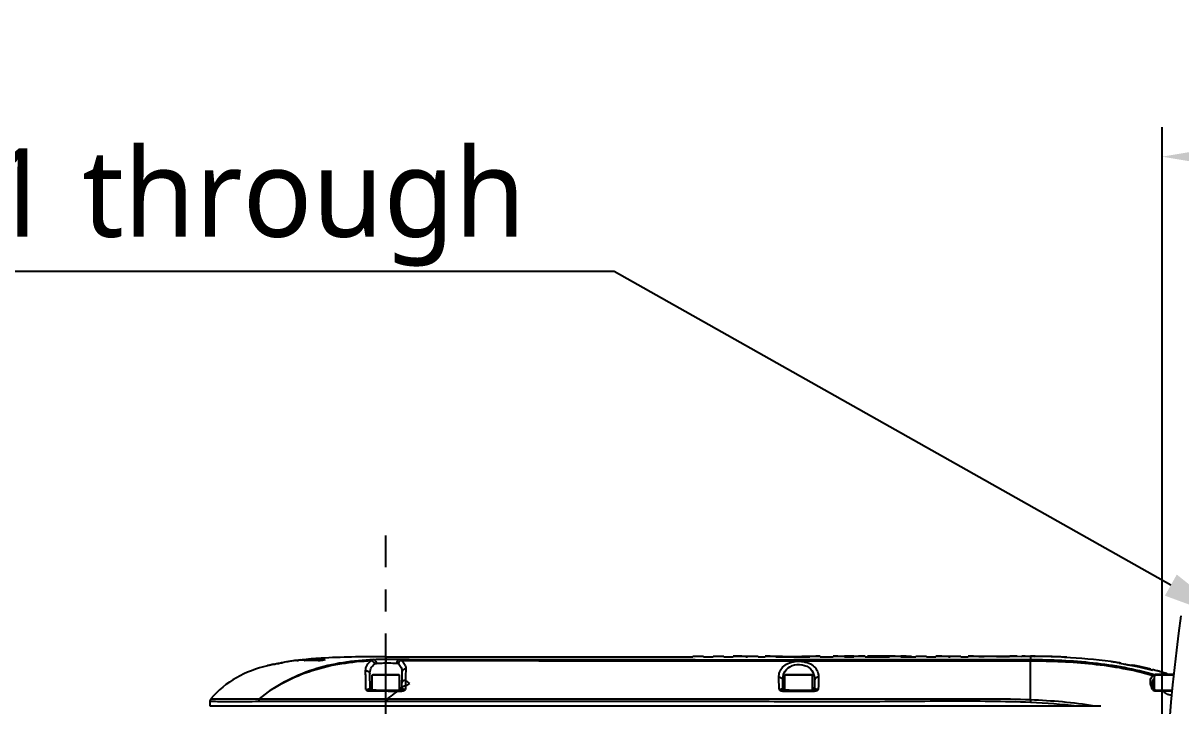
# Model space of a CAD drawing. Header units: millimetres. Extents: x 5828 to 6704, y 123 to 421.
# Drawn here: x 6403.43 to 6423.06, y 310.62 to 322.19 of the extents above; entities that cross this region are included whole.
import ezdxf
from ezdxf import colors
from ezdxf.entities.mleader import LeaderData, LeaderLine
from ezdxf.math import Vec2, Vec3

# ---------------------------------------------------------------- set-up
doc = ezdxf.new("R2010")
doc.units = ezdxf.units.MM
doc.linetypes.add('CENTER', pattern=[0.6, 0.375, -0.075, 0.075, -0.075])
for name, color, linetype in [('中心线', 7, 'Continuous'), ('外形图', 7, 'Continuous'), ('多重引线', 7, 'Continuous'), ('尺寸标注', 7, 'Continuous')]:
    doc.layers.add(name, color=color, linetype=linetype)
doc.styles.add('微软雅黑', font='msyh.ttc', dxfattribs={"height": 1.5})
doc.dimstyles.new('尺寸标注_1_15比例', dxfattribs={"dimtxt": 1.5, "dimasz": 1.25, "dimexe": 0.5, "dimexo": 0.4, "dimgap": 0.5, "dimtad": 1, "dimdec": 1, "dimlfac": 15, "dimdsep": 46, "dimtxsty": '微软雅黑', "dimcen": 0.09, "dimadec": 0, "dimazin": 0, "dimtp": 0.01, "dimtm": 0.01, "dimtfac": 1, "dimtdec": 1, "dimtofl": 0, "dimtmove": 0, "dimatfit": 3, "dimfxl": 1, "dimtolj": 1, "dimarcsym": 0})

# ---------------------------------------------------------------- blocks, each defined once
blk = doc.blocks.new('*D924')
at = {"layer": 'Defpoints', "color": 0}
for p in [(6422.741, 319.927), (6436.914, 311.115), (6422.741, 307.448)]:
    blk.add_point(p, dxfattribs=at)
at = {"layer": '尺寸标注', "color": 0, "lineweight": -2}
for p, q in [((6422.741, 307.848), (6422.741, 320.427)), ((6436.914, 311.515), (6436.914, 320.427)), ((6435.664, 319.927), (6423.991, 319.927))]:
    blk.add_line(p, q, dxfattribs=at)
at = {"layer": '尺寸标注', "color": 0}
for points in [[(6423.991, 320.136), (6423.991, 319.719), (6422.741, 319.927)], [(6435.664, 319.719), (6435.664, 320.136), (6436.914, 319.927)]]:
    blk.add_solid(points, dxfattribs=at)
at = {"layer": '尺寸标注', "color": 0, "insert": (6429.828, 321.206), "char_height": 1.5, "attachment_point": 5, "style": '微软雅黑'}
blk.add_mtext('\\A1;212.6', dxfattribs=at)

msp = doc.modelspace()

# ---------------------------------------------------------------- linework, layer by layer
at = {"layer": '中心线', "linetype": 'CENTER', "ltscale": 5}
msp.add_line((6409.5804, 300.9643), (6409.5804, 313.5014), dxfattribs=at)
at = {"layer": '外形图'}
for p, q in [((6407.759, 311.3351), (6407.7988, 311.3429)), ((6407.8965, 311.3585), (6407.8703, 311.3537)), ((6408.138, 311.3904), (6408.1013, 311.3866)), ((6408.14, 311.3927), (6408.1506, 311.3938)), ((6408.14, 311.3927), (6408.1506, 311.3938)), ((6408.2112, 311.3992), (6408.2306, 311.4011)), ((6408.2714, 311.405), (6408.2881, 311.4067)), ((6408.2855, 311.3929), (6408.2855, 311.3818)), ((6408.3127, 311.4075), (6408.2899, 311.4054)), ((6408.4012, 311.4156), (6408.383, 311.4139)), ((6408.4055, 311.416), (6408.4012, 311.4156)), ((6409.5804, 311.4484), (6409.5804, 311.3422)), ((6409.5804, 311.4484), (6412.3645, 311.4484)), ((6412.9138, 311.4455), (6413.4471, 311.4455)), ((6413.9964, 311.4484), (6414.7869, 311.4484)), ((6414.7869, 311.4535), (6414.7869, 311.4551)), ((6414.7869, 311.4551), (6414.9675, 311.455)), ((6414.9675, 311.4535), (6414.7869, 311.4535)), ((6414.9675, 311.455), (6414.9675, 311.4535)), ((6414.9675, 311.4484), (6415.1292, 311.4484)), ((6415.1292, 311.4535), (6415.1292, 311.455)), ((6415.1292, 311.455), (6415.3111, 311.455)), ((6415.3111, 311.4535), (6415.1292, 311.4535)), ((6415.3111, 311.455), (6415.3111, 311.4535)), ((6415.3111, 311.4484), (6415.469, 311.4484)), ((6415.469, 311.455), (6415.8924, 311.455)), ((6415.7644, 311.4537), (6415.6659, 311.4544)), ((6415.6835, 311.4484), (6415.7104, 311.4484)), ((6415.7104, 311.455), (6415.7104, 311.455)), ((6415.8924, 311.4535), (6415.8209, 311.4535)), ((6415.8924, 311.455), (6415.8924, 311.4535)), ((6415.8924, 311.4484), (6416.0124, 311.4484)), ((6416.0124, 311.455), (6416.1937, 311.4551)), ((6416.1937, 311.4484), (6416.7668, 311.4485)), ((6416.6867, 311.4548), (6416.7668, 311.4551)), ((6416.9472, 311.4551), (6416.7061, 311.4538)), ((6416.7509, 311.4551), (6416.7668, 311.4551)), ((6416.7668, 311.4551), (6416.9472, 311.4551)), ((6416.9472, 311.4485), (6417.1666, 311.4485)), ((6417.1666, 311.4552), (6417.3594, 311.4552)), ((6417.3594, 311.4485), (6417.5162, 311.4485)), ((6417.4663, 311.4537), (6417.4093, 311.4537)), ((6417.5162, 311.4552), (6417.709, 311.4552)), ((6417.709, 311.4485), (6418.1188, 311.4485)), ((6417.7476, 311.4547), (6417.773, 311.4549)), ((6418.2178, 311.4546), (6417.7476, 311.4547)), ((6417.9044, 311.4547), (6417.7476, 311.4547)), ((6417.773, 311.4549), (6417.7985, 311.4551)), ((6417.7985, 311.4551), (6417.824, 311.4552)), ((6417.824, 311.4552), (6418.1443, 311.4551)), ((6417.824, 311.4552), (6418.1188, 311.4551)), ((6418.2178, 311.4546), (6418.0611, 311.4547)), ((6418.1188, 311.4552), (6418.3135, 311.4551)), ((6418.1188, 311.4551), (6418.1443, 311.4551)), ((6418.4925, 311.4535), (6418.294, 311.4536)), ((6418.3135, 311.4484), (6418.5683, 311.4483)), ((6418.5683, 311.4535), (6418.5683, 311.455)), ((6418.5683, 311.455), (6418.7503, 311.4549)), ((6418.7503, 311.4534), (6418.5683, 311.4535)), ((6418.7503, 311.4549), (6418.7503, 311.4534)), ((6418.7503, 311.4483), (6418.9081, 311.4482)), ((6418.9081, 311.4549), (6419.1226, 311.4549)), ((6419.2036, 311.4536), (6419.1048, 311.4543)), ((6419.1226, 311.4549), (6419.3316, 311.4549)), ((6419.1226, 311.4482), (6419.1496, 311.4482)), ((6419.1496, 311.4549), (6419.1496, 311.4549)), ((6419.3316, 311.4534), (6419.2601, 311.4534)), ((6419.3316, 311.4549), (6419.3316, 311.4534)), ((6419.3316, 311.4483), (6419.4532, 311.4484)), ((6419.6332, 311.4553), (6419.9355, 311.4551)), ((6419.646, 311.4553), (6419.7016, 311.4551)), ((6420.3668, 311.4555), (6420.5138, 311.4551)), ((6420.5138, 311.4539), (6420.3668, 311.4555)), ((6420.5138, 311.4473), (6420.5136, 311.4008)), ((6420.5139, 311.4546), (6420.5138, 311.4539)), ((6420.5138, 310.7211), (6420.5138, 311.379)), ((6420.5139, 311.4551), (6420.5139, 311.4546)), ((6420.5424, 311.4549), (6420.5139, 311.4551)), ((6420.5424, 311.4548), (6420.5139, 311.4551)), ((6420.542, 311.4549), (6420.5809, 311.4544)), ((6420.5424, 311.4549), (6420.5651, 311.4546)), ((6421.0904, 311.4413), (6421.0674, 311.4423)), ((6421.0904, 311.4413), (6421.0674, 311.4423)), ((6421.0904, 311.4413), (6421.0674, 311.4422)), ((6421.0916, 311.4412), (6421.0892, 311.4414)), ((6421.0904, 311.4413), (6421.0904, 311.4413)), ((6421.9946, 311.3472), (6422.0282, 311.3418)), ((6422.0138, 311.3351), (6422.0138, 311.3371)), ((6409.3132, 310.9145), (6409.3089, 311.1584)), ((6409.3471, 310.8817), (6409.3471, 311.1417)), ((6409.3471, 311.1417), (6409.8138, 311.1417)), ((6409.3581, 311.1484), (6409.8071, 311.1484)), ((6409.8138, 310.8817), (6409.8138, 311.1417)), ((6409.8525, 311.19), (6409.8477, 310.9145)), ((6409.9179, 311.2432), (6409.9158, 311.1173)), ((6416.3471, 310.8817), (6416.3471, 311.1417)), ((6416.3471, 311.1417), (6416.8138, 311.1417)), ((6416.3581, 311.1484), (6416.8071, 311.1484)), ((6416.8138, 310.8817), (6416.8138, 311.1417)), ((6422.1212, 311.3265), (6422.1212, 311.3266)), ((6422.2353, 311.3056), (6422.2353, 311.3055)), ((6422.3141, 311.2896), (6422.3141, 311.2898)), ((6422.4324, 311.2642), (6422.4158, 311.2679)), ((6422.4158, 311.2679), (6422.4303, 311.2646)), ((6422.4158, 311.2679), (6422.4303, 311.2646)), ((6422.546, 311.2363), (6422.546, 311.2369)), ((6422.5804, 311.2204), (6422.5804, 311.2181)), ((6422.6138, 310.8817), (6422.6138, 311.1417)), ((6422.6138, 311.1417), (6422.9395, 311.1417)), ((6422.9401, 311.1484), (6422.6247, 311.1484)), ((6422.6512, 311.2091), (6422.633, 311.214)), ((6422.6512, 311.2091), (6422.633, 311.2139)), ((6422.6512, 311.21), (6422.6512, 311.2099)), ((6422.6512, 311.2097), (6422.6512, 311.2091)), ((6422.6598, 311.2073), (6422.6512, 311.2097)), ((6422.7215, 311.1905), (6422.7215, 311.1902)), ((6409.2405, 311.0044), (6409.2387, 311.1084)), ((6409.242, 310.9138), (6409.2405, 311.0044)), ((6409.9131, 310.9519), (6409.9124, 310.9124)), ((6409.9136, 310.9851), (6409.913, 310.9519)), ((6409.9158, 311.1173), (6409.9147, 311.0498)), ((6416.2474, 310.8924), (6416.244, 311.1002)), ((6416.3132, 310.9145), (6416.3108, 311.0517)), ((6416.8501, 311.0529), (6416.8477, 310.9145)), ((6416.9142, 310.9642), (6416.9129, 310.8923)), ((6416.9155, 311.0341), (6416.9142, 310.9642)), ((6416.9167, 311.1016), (6416.9155, 311.0341)), ((6422.5786, 310.9899), (6422.5786, 310.99)), ((6422.5803, 310.9704), (6422.5786, 310.9899)), ((6422.5909, 310.9296), (6422.5803, 310.9704)), ((6409.2423, 310.892), (6409.242, 310.9138)), ((6409.3045, 310.8669), (6409.3465, 310.8669)), ((6409.3077, 310.8817), (6409.8455, 310.8817)), ((6409.3471, 310.9145), (6409.3132, 310.9145)), ((6409.4178, 310.8817), (6409.3471, 310.8817)), ((6409.7847, 310.8665), (6409.8247, 310.8665)), ((6409.8477, 310.9145), (6409.8138, 310.9145)), ((6409.8247, 310.8665), (6409.8448, 310.8665)), ((6409.9124, 310.9124), (6409.9121, 310.8924)), ((6416.3471, 310.9145), (6416.3132, 310.9145)), ((6416.3136, 310.8665), (6416.3465, 310.8665)), ((6416.3136, 310.8665), (6416.3465, 310.8665)), ((6416.3139, 310.8817), (6416.8468, 310.8817)), ((6416.3465, 310.8665), (6416.8144, 310.8667)), ((6416.4178, 310.8817), (6416.3471, 310.8817)), ((6416.8477, 310.9145), (6416.8138, 310.9145)), ((6416.8144, 310.8667), (6416.8466, 310.8667)), ((6416.8144, 310.8667), (6416.8466, 310.8667)), ((6416.9133, 310.9135), (6416.9129, 310.8923)), ((6422.5955, 310.9176), (6422.5909, 310.9296)), ((6422.6016, 310.9026), (6422.5956, 310.9175)), ((6422.6138, 310.9145), (6422.5968, 310.9145)), ((6422.6017, 310.9026), (6422.6017, 310.9024)), ((6422.6224, 310.8821), (6422.6107, 310.8845)), ((6422.629, 310.8817), (6422.6224, 310.8821)), ((6422.6291, 310.8817), (6422.6291, 310.8817)), ((6422.6292, 310.8817), (6422.9147, 310.8817)), ((6422.6421, 310.8694), (6422.6795, 310.8694)), ((6422.6795, 310.8694), (6422.7168, 310.8693)), ((6422.7168, 310.8693), (6422.7284, 310.8693)), ((6422.7284, 310.8693), (6422.7542, 310.8693)), ((6422.7656, 310.8684), (6422.9134, 310.8684)), ((6406.5958, 310.6918), (6406.5933, 310.6155)), ((6406.5933, 310.6151), (6421.7063, 310.6151)), ((6406.5958, 310.6918), (6406.5985, 310.6918)), ((6406.5958, 310.6918), (6406.6927, 310.6916)), ((6407.4267, 310.6925), (6409.6023, 310.693))]:
    msp.add_line(p, q, dxfattribs=at)
for points in [[(6416.9472, 311.4551), (6416.8701, 311.4547), (6416.7061, 311.4538)], [(6418.9081, 311.4549), (6418.9797, 311.4549), (6419.1226, 311.4549)], [(6419.7016, 311.4551), (6419.7415, 311.4551), (6419.7862, 311.4551), (6419.8341, 311.455), (6419.884, 311.4551), (6419.9355, 311.4551)], [(6420.3668, 311.4555), (6420.4159, 311.4554), (6420.4649, 311.4552), (6420.5138, 311.4551)], [(6420.5138, 311.4539), (6420.4211, 311.4547), (6420.3794, 311.4553), (6420.3668, 311.4555)]]:
    msp.add_lwpolyline(points, dxfattribs=at)
for centre, radius, start, end in [((6457.408, 307.4484), 34.6667, 172.21929, 187.78071), ((6409.0574, 304.7785), 6.6814, 100.59267, 101.23906), ((6407.4792, 312.9884), 1.6763, 280.9897, 281.48624), ((6411.3003, 292.7884), 18.8795, 100.46752, 100.59443), ((6408.6389, 306.6229), 4.7961, 97.878, 98.34267), ((6408.6722, 306.3824), 5.039, 97.43399, 97.87808), ((6408.7054, 306.1278), 5.2957, 97.00965, 97.43406), ((6408.7198, 306.0966), 5.3277, 96.91482, 97.30501), ((6407.1256, 320.8921), 9.5554, 275.68783, 275.86052), ((6408.7501, 305.847), 5.5791, 96.54184, 96.91488), ((6408.7757, 305.6237), 5.8039, 96.28869, 96.54258), ((6410.102, 292.4005), 19.0912, 95.62892, 95.90465), ((6407.9189, 314.1898), 2.8057, 275.02215, 275.29709), ((6407.2889, 321.0232), 9.668, 275.27641, 275.4744), ((6408.7923, 307.4143), 4.0107, 97.25934, 98.53278), ((6409.663, 296.7081), 14.7613, 95.33723, 95.57303), ((6408.3964, 306.1931), 5.201, 90.2336, 91.22178), ((6409.0673, 302.4957), 8.9457, 94.68225, 94.84482), ((6408.9769, 303.6019), 7.8358, 94.42019, 94.6837), ((6408.4007, 303.7922), 7.6019, 88.86322, 90.19238), ((6409.039, 302.4565), 8.9826, 93.6891, 93.92944), ((6409.0824, 301.7738), 9.6667, 93.15865, 93.68525), ((6409.0202, 307.8157), 3.6075, 97.46569, 98.88245), ((6415.4687, 278.4502), 33.0049, 89.65754, 89.99948), ((6416.4693, 381.0107), 69.5573, 269.857733, 270.007567), ((6416.4792, 376.0653), 64.6119, 269.999348, 270.201234), ((6417.1678, 300.9697), 10.4854, 89.17187, 90.0066), ((6417.3602, 301.9262), 9.529, 89.53336, 90.0046), ((6417.5166, 301.9277), 9.5275, 90.00236, 90.4737), ((6417.7088, 300.9857), 10.4696, 89.9989, 90.83542), ((6418.1168, 301.5681), 9.8871, 89.84086, 89.98856), ((6418.1135, 301.0888), 10.3663, 89.00257, 89.42374), ((6418.3102, 301.0135), 10.4416, 88.99944, 89.98219), ((6418.8991, 276.6751), 34.7798, 89.66117, 89.98516), ((6420.0679, 112.8746), 198.5745, 89.913746, 90.125421), ((6419.7642, 443.826), 132.3721, 270.074131, 270.22633), ((6420.0473, 276.1249), 35.3309, 89.61117, 89.81282), ((6420.3927, 293.39), 18.0643, 88.79274, 89.61579), ((6420.452, 295.6866), 15.7686, 89.32831, 89.67145), ((6420.452, 295.6898), 15.7654, 89.32819, 89.67141), ((6420.183, 279.0325), 32.4243, 89.17706, 89.30493), ((6420.4629, 296.631), 14.8241, 89.01505, 89.32778), ((6420.4629, 296.6311), 14.824, 89.01493, 89.32767), ((6420.3482, 290.8343), 20.6214, 88.80747, 89.16495), ((6420.4794, 297.5705), 13.8845, 88.52979, 89.01655), ((6420.4795, 297.5742), 13.8808, 88.52979, 89.01667), ((6420.5147, 299), 12.453, 87.18121, 88.81025), ((6420.5149, 298.9677), 12.4862, 87.22041, 88.79524), ((6420.499, 298.353), 13.1017, 88.22264, 88.5278), ((6420.4992, 298.3603), 13.0944, 88.22246, 88.52779), ((6420.5264, 299.2029), 12.2514, 87.46932, 88.22729), ((6420.5267, 299.2146), 12.2397, 87.46844, 88.22715), ((6421.1056, 311.3501), 0.0904, 76.24665, 80.52423), ((6420.9052, 304.3253), 7.1061, 81.5885, 81.88139), ((6420.1606, 299.5722), 11.9165, 81.34437, 81.51774), ((6420.9177, 304.4096), 7.0209, 81.29294, 81.5885), ((6420.6782, 302.9527), 8.4966, 80.7264, 81.36435), ((6422.3277, 313.4251), 2.1044, 260.66541, 260.89165), ((6408.2829, 308.4988), 2.8859, 104.0925, 104.26), ((6408.3443, 308.2762), 3.1159, 102.83153, 103.51163), ((6408.3769, 308.1329), 3.2628, 102.18427, 102.83165), ((6416.598, 311.0689), 0.2512, 18.08299, 19.88449), ((6416.683, 311.1109), 0.2334, 14.10647, 16.15848), ((6422.4328, 312.4687), 1.1799, 259.74201, 260.12776), ((6421.0289, 305.0576), 6.3634, 78.67321, 79.07166), ((6421.0488, 305.157), 6.262, 78.26996, 78.67323), ((6421.3198, 306.4222), 4.9681, 77.85806, 78.45547), ((6421.071, 305.2672), 6.1493, 77.78841, 78.33683), ((6421.3546, 306.5804), 4.8061, 77.24369, 77.8659), ((6421.0902, 305.3563), 6.0582, 77.58872, 77.78752), ((6421.1015, 305.4078), 6.0055, 77.35851, 77.58878), ((6421.1221, 305.4991), 5.9119, 76.82484, 77.35929), ((6421.1223, 305.4978), 5.9133, 76.9312, 77.22072), ((6421.1425, 305.5844), 5.8244, 76.49267, 76.93158), ((6421.1583, 305.6534), 5.7534, 76.04243, 76.826), ((6421.1615, 305.6637), 5.7429, 76.25664, 76.4922), ((6421.1741, 305.7153), 5.6897, 76.047, 76.2566), ((6421.2141, 305.8803), 5.5192, 75.28189, 75.65773), ((6421.2299, 305.9406), 5.4569, 75.1003, 75.28152), ((6421.2516, 306.0147), 5.3805, 74.66312, 74.92287), ((6421.2619, 306.0548), 5.3388, 74.39391, 74.82055), ((6421.2664, 306.0685), 5.3246, 74.4013, 74.66312), ((6421.2812, 306.1215), 5.2696, 74.13741, 74.4013), ((6421.2814, 306.1246), 5.2663, 74.12947, 74.39354), ((6421.3003, 306.1879), 5.2006, 73.74488, 74.13988), ((6421.3386, 306.3185), 5.0645, 72.72858, 73.74757), ((6412.1709, 307.4252), 4.1876, 121.539, 122.62731), ((6411.7239, 313.1226), 2.7513, 228.88526, 230.67898), ((6409.2486, 311.0811), 0.1892, 268.09165, 277.3518), ((6409.3465, 310.9151), 0.0333, 181, 270), ((6411.8313, 307.8887), 3.6132, 125.67733, 128.08715), ((6412.1443, 307.4562), 4.1471, 124.67916, 125.70458), ((6410.3797, 310.8565), 0.5951, 178.24119, 179.03575), ((6409.8144, 310.9151), 0.0333, 270, 359), ((6410.4158, 310.8565), 0.571, 178.16718, 178.99704), ((6416.3465, 310.9151), 0.0333, 181, 270), ((6417.9715, 310.8565), 1.6579, 179.3692, 179.65418), ((6416.8144, 310.9151), 0.0333, 270, 359), ((6418.7472, 310.8566), 1.9007, 179.45097, 179.6963), ((6418.9148, 309.4382), 3.9446, 22.06816, 22.3005), ((6418.8613, 309.4166), 4.0023, 21.60804, 22.06783), ((6422.5737, 310.9086), 0.0235, 22.26402, 34.95947), ((6422.6325, 310.9151), 0.0333, 202.03366, 269.99437), ((6422.6422, 310.9791), 0.1097, 263.62604, 269.94943), ((6422.9897, 311.1111), 0.3375, 225.75036, 236.07583), ((6422.9796, 311.0967), 0.32, 236.14072, 237.82352), ((6422.9753, 311.0897), 0.3117, 237.81805, 240.77757), ((6422.9225, 310.9432), 0.1552, 260.65491, 264.13986), ((6406.6624, 310.6897), 0.0667, 139.25377, 178.1451), ((6412.5646, 310.696), 2.9623, 179.29331, 180.05794), ((6427.8432, 310.3732), 7.3377, 177.28297, 177.62808)]:
    msp.add_arc(centre, radius, start, end, dxfattribs=at)
for points, knots in [([(6407.4375, 310.7329), (6407.6988, 310.9595), (6408.3327, 311.292), (6409.0272, 311.3883), (6409.3739, 311.401)], [0, 0, 0, 0, 0.4992098, 1, 1, 1, 1]), ([(6407.4377, 310.7328), (6407.6956, 310.9527), (6408.3208, 311.2693), (6408.9996, 311.3675), (6409.3393, 311.3823)], [0, 0, 0, 0, 0.4991372, 1, 1, 1, 1]), ([(6407.7023, 311.3242), (6407.7059, 311.3249), (6407.7248, 311.3284), (6407.7436, 311.3321), (6407.759, 311.3351)], [0, 0, 0, 0, 0.1856997, 1, 1, 1, 1]), ([(6407.813, 311.3457), (6407.8142, 311.3459), (6407.8178, 311.3467), (6407.8213, 311.3474), (6407.8236, 311.348)], [0, 0, 0, 0, 0.3504546, 1, 1, 1, 1]), ([(6407.8236, 311.348), (6407.8245, 311.3482), (6407.8259, 311.3486), (6407.8273, 311.349), (6407.8278, 311.3492)], [0, 0, 0, 0, 0.625504, 1, 1, 1, 1]), ([(6407.8278, 311.3492), (6407.8281, 311.3493), (6407.8285, 311.3494), (6407.829, 311.3496), (6407.829, 311.3497)], [0, 0, 0, 0, 0.745287, 1, 1, 1, 1]), ([(6407.9305, 311.3649), (6407.9284, 311.3645), (6407.9171, 311.3623), (6407.9058, 311.3602), (6407.8965, 311.3585)], [0, 0, 0, 0, 0.1795999, 1, 1, 1, 1]), ([(6407.943, 311.368), (6407.943, 311.3676), (6407.9398, 311.3674), (6407.9384, 311.3666), (6407.9368, 311.3662)], [0, 0, 0, 0, 0.2148229, 1, 1, 1, 1]), ([(6408.053, 311.3819), (6408.0518, 311.3817), (6408.0482, 311.3814), (6408.0447, 311.3812), (6408.0424, 311.3811)], [0, 0, 0, 0, 0.339091, 1, 1, 1, 1]), ([(6408.0727, 311.3837), (6408.0707, 311.3835), (6408.0642, 311.3829), (6408.0576, 311.3823), (6408.053, 311.3819)], [0, 0, 0, 0, 0.2961762, 1, 1, 1, 1]), ([(6408.1506, 311.3938), (6408.1512, 311.3939), (6408.1559, 311.3941), (6408.1605, 311.3945), (6408.1645, 311.3949)], [0, 0, 0, 0, 0.1315419, 1, 1, 1, 1]), ([(6408.2306, 311.4011), (6408.2411, 311.4021), (6408.2547, 311.4034), (6408.2683, 311.4047), (6408.2714, 311.405)], [0, 0, 0, 0, 0.7702521, 1, 1, 1, 1]), ([(6408.2881, 311.4067), (6408.2908, 311.4069), (6408.298, 311.4077), (6408.3052, 311.4084), (6408.3096, 311.409)], [0, 0, 0, 0, 0.3797624, 1, 1, 1, 1]), ([(6408.3096, 311.409), (6408.3102, 311.409), (6408.3106, 311.4093), (6408.3118, 311.4092), (6408.3118, 311.4093)], [0, 0, 0, 0, 0.7641566, 1, 1, 1, 1]), ([(6408.383, 311.4139), (6408.3781, 311.4135), (6408.3547, 311.4114), (6408.3313, 311.4092), (6408.3127, 311.4075)], [0, 0, 0, 0, 0.2092256, 1, 1, 1, 1]), ([(6408.4226, 311.4177), (6408.4219, 311.4176), (6408.4162, 311.4169), (6408.4105, 311.4164), (6408.4055, 311.416)], [0, 0, 0, 0, 0.1268404, 1, 1, 1, 1]), ([(6408.4235, 311.4178), (6408.4235, 311.4177), (6408.423, 311.4178), (6408.4228, 311.4177), (6408.4226, 311.4177)], [0, 0, 0, 0, 0.2528528, 1, 1, 1, 1]), ([(6409.2369, 311.211), (6409.2363, 311.2429), (6409.255, 311.3135), (6409.3081, 311.3624), (6409.3393, 311.3823)], [0, 0, 0, 0, 0.4629981, 1, 1, 1, 1]), ([(6409.3739, 311.401), (6409.3642, 311.4), (6409.351, 311.3945), (6409.3416, 311.385), (6409.3393, 311.3823)], [0, 0, 0, 0, 0.7338063, 1, 1, 1, 1]), ([(6409.3393, 311.3823), (6409.3448, 311.3802), (6409.3674, 311.3674), (6409.3834, 311.3444), (6409.3898, 311.3256)], [0, 0, 0, 0, 0.2292315, 1, 1, 1, 1]), ([(6409.3739, 311.401), (6409.3895, 311.4022), (6409.4583, 311.4063), (6409.5272, 311.4077), (6409.5804, 311.4077)], [0, 0, 0, 0, 0.2270438, 1, 1, 1, 1]), ([(6409.3739, 311.401), (6409.3793, 311.4009), (6409.4062, 311.39), (6409.4151, 311.3576), (6409.4164, 311.3356)], [0, 0, 0, 0, 0.195377, 1, 1, 1, 1]), ([(6409.4164, 311.3356), (6409.4287, 311.3368), (6409.4833, 311.3409), (6409.5381, 311.3422), (6409.5804, 311.3422)], [0, 0, 0, 0, 0.2267393, 1, 1, 1, 1]), ([(6409.5804, 311.4077), (6409.6012, 311.4077), (6409.6773, 311.4074), (6409.7534, 311.4062), (6409.8087, 311.4041)], [0, 0, 0, 0, 0.2723213, 1, 1, 1, 1]), ([(6409.5804, 311.3422), (6409.5971, 311.3422), (6409.6584, 311.3419), (6409.7196, 311.3407), (6409.7641, 311.3387)], [0, 0, 0, 0, 0.2722753, 1, 1, 1, 1]), ([(6409.8087, 311.4041), (6409.7965, 311.4036), (6409.7709, 311.3832), (6409.7646, 311.3546), (6409.7641, 311.3387)], [0, 0, 0, 0, 0.4342603, 1, 1, 1, 1]), ([(6409.838, 311.3867), (6409.8324, 311.3846), (6409.81, 311.3719), (6409.7941, 311.3487), (6409.7887, 311.33)], [0, 0, 0, 0, 0.2368562, 1, 1, 1, 1]), ([(6409.8087, 311.4041), (6409.817, 311.4035), (6409.8286, 311.3982), (6409.8361, 311.3893), (6409.838, 311.3867)], [0, 0, 0, 0, 0.7234779, 1, 1, 1, 1]), ([(6409.8087, 311.4041), (6410.7004, 311.4025), (6412.4844, 311.4005), (6415.1606, 311.3971), (6417.8371, 311.3986), (6419.6215, 311.4033), (6420.5136, 311.4008)], [0, 0, 0, 0, 0.2499103, 0.4999346, 0.7499923, 1, 1, 1, 1]), ([(6409.838, 311.3867), (6410.7273, 311.3842), (6412.5063, 311.3804), (6415.1752, 311.3741), (6417.8445, 311.3773), (6419.6241, 311.3825), (6420.5138, 311.379)], [0, 0, 0, 0, 0.2499012, 0.4999258, 0.7499868, 1, 1, 1, 1]), ([(6409.838, 311.3867), (6409.8628, 311.3702), (6409.9054, 311.3284), (6409.9183, 311.2701), (6409.9179, 311.2432)], [0, 0, 0, 0, 0.5257777, 1, 1, 1, 1]), ([(6412.3645, 311.4484), (6412.3784, 311.4473), (6412.432, 311.449), (6412.5449, 311.446), (6412.7141, 311.446), (6412.8436, 311.4455), (6412.9138, 311.4455)], [0, 0, 0, 0, 0.0759366, 0.2924444, 0.6169176, 1, 1, 1, 1]), ([(6413.4471, 311.4455), (6413.5172, 311.4455), (6413.6468, 311.446), (6413.816, 311.4461), (6413.9289, 311.4489), (6413.9825, 311.4474), (6413.9964, 311.4484)], [0, 0, 0, 0, 0.383087, 0.7075451, 0.924051, 1, 1, 1, 1]), ([(6415.8209, 311.4535), (6415.8156, 311.4535), (6415.7968, 311.4535), (6415.7779, 311.4536), (6415.7644, 311.4537)], [0, 0, 0, 0, 0.2844098, 1, 1, 1, 1]), ([(6416.2966, 311.4536), (6416.2594, 311.4537), (6416.1647, 311.4539), (6416.07, 311.455), (6416.0124, 311.455)], [0, 0, 0, 0, 0.3926451, 1, 1, 1, 1]), ([(6416.1937, 311.4551), (6416.2136, 311.4551), (6416.3779, 311.4541), (6416.5423, 311.4543), (6416.6867, 311.4548)], [0, 0, 0, 0, 0.1209238, 1, 1, 1, 1]), ([(6416.244, 311.1002), (6416.2435, 311.1306), (6416.2527, 311.1935), (6416.3064, 311.2793), (6416.4009, 311.3427), (6416.5244, 311.3745), (6416.6575, 311.3716), (6416.7777, 311.3342), (6416.8662, 311.2663), (6416.8985, 311.2057), (6416.9072, 311.1759)], [0, 0, 0, 0, 0.1025633, 0.2090077, 0.3315906, 0.4771104, 0.6330802, 0.7757881, 0.8950887, 1, 1, 1, 1]), ([(6417.4093, 311.4537), (6417.4001, 311.4537), (6417.3701, 311.4537), (6417.3401, 311.4538), (6417.3193, 311.4541)], [0, 0, 0, 0, 0.3069903, 1, 1, 1, 1]), ([(6417.5562, 311.4541), (6417.5509, 311.454), (6417.521, 311.4538), (6417.491, 311.4537), (6417.4663, 311.4537)], [0, 0, 0, 0, 0.1744572, 1, 1, 1, 1]), ([(6419.2601, 311.4534), (6419.2548, 311.4534), (6419.2359, 311.4534), (6419.2171, 311.4534), (6419.2036, 311.4536)], [0, 0, 0, 0, 0.284416, 1, 1, 1, 1]), ([(6419.7463, 311.454), (6419.708, 311.4541), (6419.6103, 311.4541), (6419.5126, 311.4551), (6419.4532, 311.455)], [0, 0, 0, 0, 0.3920083, 1, 1, 1, 1]), ([(6419.9355, 311.454), (6419.9195, 311.454), (6419.8564, 311.454), (6419.7933, 311.454), (6419.7463, 311.454)], [0, 0, 0, 0, 0.2535659, 1, 1, 1, 1]), ([(6419.9355, 311.4551), (6419.9564, 311.4551), (6420.0321, 311.4552), (6420.1079, 311.4554), (6420.1628, 311.4556)], [0, 0, 0, 0, 0.2756066, 1, 1, 1, 1]), ([(6420.5136, 311.4008), (6420.5137, 311.4001), (6420.5137, 311.3929), (6420.5138, 311.3856), (6420.5138, 311.379)], [0, 0, 0, 0, 0.0905466, 1, 1, 1, 1]), ([(6420.5136, 311.4008), (6420.8673, 311.3998), (6421.5748, 311.3693), (6422.2754, 311.245), (6422.6148, 311.1461)], [0, 0, 0, 0, 0.5001319, 1, 1, 1, 1]), ([(6420.5138, 311.379), (6420.8637, 311.3776), (6421.5634, 311.3483), (6422.2571, 311.2285), (6422.5931, 311.1316)], [0, 0, 0, 0, 0.5001703, 1, 1, 1, 1]), ([(6421.9183, 311.3583), (6421.911, 311.3594), (6421.8995, 311.3616), (6421.8836, 311.3626), (6421.8777, 311.3655), (6421.8727, 311.3645), (6421.8727, 311.3652)], [0, 0, 0, 0, 0.4806659, 0.7912654, 0.9528535, 1, 1, 1, 1]), ([(6421.9805, 311.3496), (6421.9811, 311.3494), (6421.983, 311.3491), (6421.985, 311.3488), (6421.9864, 311.3485)], [0, 0, 0, 0, 0.2914503, 1, 1, 1, 1]), ([(6407.5721, 311.2958), (6407.3899, 311.2495), (6407.0309, 311.1212), (6406.7345, 310.8754), (6406.6119, 310.7332)], [0, 0, 0, 0, 0.5003445, 1, 1, 1, 1]), ([(6407.6261, 311.305), (6407.6188, 311.3035), (6407.6073, 311.3015), (6407.5913, 311.2977), (6407.5856, 311.2979), (6407.5804, 311.2963), (6407.5804, 311.297)], [0, 0, 0, 0, 0.4816402, 0.7927706, 0.9537104, 1, 1, 1, 1]), ([(6407.7552, 311.3317), (6407.7435, 311.3294), (6407.7004, 311.3207), (6407.6574, 311.3115), (6407.6261, 311.305)], [0, 0, 0, 0, 0.2714856, 1, 1, 1, 1]), ([(6407.6883, 311.3223), (6407.6889, 311.3222), (6407.6908, 311.3224), (6407.6928, 311.3227), (6407.6941, 311.3229)], [0, 0, 0, 0, 0.2893308, 1, 1, 1, 1]), ([(6407.6941, 311.3229), (6407.696, 311.3231), (6407.6987, 311.3236), (6407.7014, 311.3241), (6407.7023, 311.3242)], [0, 0, 0, 0, 0.6735305, 1, 1, 1, 1]), ([(6409.2369, 311.211), (6409.2542, 311.2122), (6409.2888, 311.2051), (6409.3087, 311.1733), (6409.3089, 311.1584)], [0, 0, 0, 0, 0.5377403, 1, 1, 1, 1]), ([(6409.2387, 311.1084), (6409.2385, 311.1172), (6409.238, 311.1514), (6409.2374, 311.1856), (6409.2369, 311.211)], [0, 0, 0, 0, 0.2572467, 1, 1, 1, 1]), ([(6409.3089, 311.1584), (6409.3084, 311.1889), (6409.3211, 311.2539), (6409.3637, 311.3051), (6409.3898, 311.3256)], [0, 0, 0, 0, 0.4789669, 1, 1, 1, 1]), ([(6409.7887, 311.33), (6409.8097, 311.313), (6409.844, 311.2697), (6409.8529, 311.2158), (6409.8525, 311.19)], [0, 0, 0, 0, 0.5116731, 1, 1, 1, 1]), ([(6409.9179, 311.2432), (6409.9017, 311.243), (6409.87, 311.2342), (6409.8527, 311.2041), (6409.8525, 311.19)], [0, 0, 0, 0, 0.5355517, 1, 1, 1, 1]), ([(6416.3351, 311.1747), (6416.3548, 311.217), (6416.4308, 311.2981), (6416.5946, 311.3314), (6416.754, 311.2834), (6416.8187, 311.197), (6416.8342, 311.1543)], [0, 0, 0, 0, 0.2283776, 0.5067252, 0.7775649, 1, 1, 1, 1]), ([(6422.1158, 311.3273), (6422.1167, 311.3272), (6422.1181, 311.3269), (6422.1196, 311.3267), (6422.1201, 311.3266)], [0, 0, 0, 0, 0.628134, 1, 1, 1, 1]), ([(6422.1201, 311.3266), (6422.1204, 311.3266), (6422.1206, 311.3267), (6422.1212, 311.3264), (6422.1212, 311.3265)], [0, 0, 0, 0, 0.7768836, 1, 1, 1, 1]), ([(6422.2353, 311.3055), (6422.2353, 311.3052), (6422.2327, 311.3065), (6422.2318, 311.3061), (6422.2305, 311.3063)], [0, 0, 0, 0, 0.2111632, 1, 1, 1, 1]), ([(6409.9147, 311.0498), (6409.8986, 311.0497), (6409.8682, 311.0428), (6409.8494, 311.0146), (6409.8492, 311.0015)], [0, 0, 0, 0, 0.5514921, 1, 1, 1, 1]), ([(6409.9131, 310.9519), (6409.9079, 310.9519), (6409.8887, 310.9503), (6409.8693, 310.9422), (6409.8594, 310.9322)], [0, 0, 0, 0, 0.269874, 1, 1, 1, 1]), ([(6416.244, 311.1002), (6416.2497, 311.1003), (6416.2707, 311.0985), (6416.292, 311.0883), (6416.3016, 311.0762)], [0, 0, 0, 0, 0.2703048, 1, 1, 1, 1]), ([(6416.9167, 311.1016), (6416.911, 311.1017), (6416.8901, 311.0999), (6416.8689, 311.0896), (6416.8593, 311.0775)], [0, 0, 0, 0, 0.270089, 1, 1, 1, 1]), ([(6422.544, 311.0169), (6422.5425, 311.0385), (6422.547, 311.0831), (6422.5756, 311.119), (6422.5931, 311.1316)], [0, 0, 0, 0, 0.5013359, 1, 1, 1, 1]), ([(6422.5644, 310.9351), (6422.5616, 310.942), (6422.5517, 310.9684), (6422.5453, 310.9963), (6422.544, 311.0169)], [0, 0, 0, 0, 0.2650655, 1, 1, 1, 1]), ([(6409.2423, 310.892), (6409.245, 310.8877), (6409.2617, 310.8711), (6409.2866, 310.8669), (6409.3045, 310.8669)], [0, 0, 0, 0, 0.2217479, 1, 1, 1, 1]), ([(6409.3132, 310.9145), (6409.3133, 310.9097), (6409.2993, 310.8968), (6409.2839, 310.8949), (6409.2728, 310.8935)], [0, 0, 0, 0, 0.2985589, 1, 1, 1, 1]), ([(6409.3077, 310.8817), (6409.3074, 310.8817), (6409.3056, 310.8796), (6409.3057, 310.8771), (6409.3054, 310.8749)], [0, 0, 0, 0, 0.1006121, 1, 1, 1, 1]), ([(6409.7854, 310.8817), (6409.7848, 310.8817), (6409.7857, 310.878), (6409.7849, 310.8765), (6409.7849, 310.8747)], [0, 0, 0, 0, 0.2565714, 1, 1, 1, 1]), ([(6409.8455, 310.8817), (6409.8449, 310.8817), (6409.8458, 310.878), (6409.8451, 310.8765), (6409.845, 310.8747)], [0, 0, 0, 0, 0.2565886, 1, 1, 1, 1]), ([(6409.8481, 310.9117), (6409.848, 310.9122), (6409.8476, 310.9131), (6409.8477, 310.9141), (6409.8479, 310.9145)], [0, 0, 0, 0, 0.5050508, 1, 1, 1, 1]), ([(6409.8572, 310.9026), (6409.856, 310.9032), (6409.8524, 310.9055), (6409.849, 310.9089), (6409.8481, 310.9117)], [0, 0, 0, 0, 0.3154959, 1, 1, 1, 1]), ([(6409.9121, 310.8923), (6409.9056, 310.8923), (6409.8871, 310.8935), (6409.8678, 310.8965), (6409.8572, 310.9026)], [0, 0, 0, 0, 0.3445001, 1, 1, 1, 1]), ([(6416.2759, 310.8943), (6416.2738, 310.894), (6416.2643, 310.8928), (6416.2547, 310.8923), (6416.2474, 310.8923)], [0, 0, 0, 0, 0.2282697, 1, 1, 1, 1]), ([(6416.2474, 310.8924), (6416.2504, 310.8878), (6416.2691, 310.8713), (6416.2949, 310.8665), (6416.3136, 310.8665)], [0, 0, 0, 0, 0.2267439, 1, 1, 1, 1]), ([(6416.3132, 310.9145), (6416.3133, 310.91), (6416.3004, 310.8979), (6416.2861, 310.8958), (6416.2759, 310.8943)], [0, 0, 0, 0, 0.3050819, 1, 1, 1, 1]), ([(6416.3139, 310.8817), (6416.3133, 310.8817), (6416.3145, 310.8779), (6416.3137, 310.8765), (6416.3137, 310.8747)], [0, 0, 0, 0, 0.2551004, 1, 1, 1, 1]), ([(6416.8468, 310.8817), (6416.8462, 310.8817), (6416.8474, 310.878), (6416.8466, 310.8765), (6416.8466, 310.8748)], [0, 0, 0, 0, 0.2551562, 1, 1, 1, 1]), ([(6416.8466, 310.8667), (6416.8615, 310.8667), (6416.8817, 310.8699), (6416.899, 310.8795), (6416.9028, 310.8822)], [0, 0, 0, 0, 0.7624675, 1, 1, 1, 1]), ([(6416.9129, 310.8921), (6416.8987, 310.8922), (6416.8776, 310.894), (6416.8567, 310.9017), (6416.8517, 310.9065)], [0, 0, 0, 0, 0.6708454, 1, 1, 1, 1]), ([(6422.5644, 310.9351), (6422.5674, 310.935), (6422.578, 310.9339), (6422.5886, 310.9284), (6422.593, 310.9221)], [0, 0, 0, 0, 0.2809403, 1, 1, 1, 1]), ([(6422.5961, 310.8924), (6422.5953, 310.8921), (6422.5908, 310.8908), (6422.5862, 310.8904), (6422.5824, 310.8903)], [0, 0, 0, 0, 0.1943523, 1, 1, 1, 1]), ([(6422.5824, 310.8904), (6422.5875, 310.8835), (6422.6042, 310.8751), (6422.6211, 310.8711), (6422.63, 310.8701)], [0, 0, 0, 0, 0.4878913, 1, 1, 1, 1]), ([(6422.5827, 310.8903), (6422.5838, 310.8881), (6422.5909, 310.8872), (6422.6011, 310.8876), (6422.6092, 310.8839), (6422.6143, 310.8831)], [0, 0, 0, 0, 0.231204, 0.5282602, 1, 1, 1, 1]), ([(6422.6017, 310.9024), (6422.6023, 310.9008), (6422.6027, 310.8959), (6422.5984, 310.8933), (6422.5961, 310.8924)], [0, 0, 0, 0, 0.4189168, 1, 1, 1, 1]), ([(6422.6279, 310.8818), (6422.6286, 310.8818), (6422.63, 310.8817), (6422.6315, 310.8818), (6422.6322, 310.8818)], [0, 0, 0, 0, 0.4838566, 1, 1, 1, 1]), ([(6406.6119, 310.7332), (6406.6129, 310.7339), (6406.618, 310.7323), (6406.6278, 310.734), (6406.6451, 310.7333), (6406.6688, 310.7338), (6406.6993, 310.7337), (6406.7528, 310.7337), (6406.8356, 310.7332), (6406.9536, 310.7328), (6407.0953, 310.733), (6407.2593, 310.7334), (6407.3759, 310.7332), (6407.4375, 310.7329)], [0, 0, 0, 0, 0.0041933, 0.0166939, 0.0374094, 0.0662479, 0.103118, 0.1479261, 0.2608857, 0.404121, 0.5765218, 0.7760238, 1, 1, 1, 1]), ([(6406.6927, 310.6916), (6406.787, 310.6909), (6407.0316, 310.6888), (6407.2763, 310.6912), (6407.4267, 310.6925)], [0, 0, 0, 0, 0.3852839, 1, 1, 1, 1]), ([(6407.4377, 310.7328), (6407.7671, 310.7327), (6408.2887, 310.7324), (6409.0103, 310.732), (6409.4025, 310.7338), (6409.6025, 310.7325)], [0, 0, 0, 0, 0.4564697, 0.722855, 1, 1, 1, 1]), ([(6409.6023, 310.693), (6410.5114, 310.6933), (6411.875, 310.6937), (6413.6932, 310.6932), (6415.0569, 310.6943), (6416.4206, 310.691), (6417.7845, 310.6871), (6419.1481, 310.7036), (6420.0577, 310.6959), (6420.5118, 310.6769)], [0, 0, 0, 0, 0.2499819, 0.3749778, 0.499977, 0.6249704, 0.7499731, 0.8750101, 1, 1, 1, 1]), ([(6409.6025, 310.7325), (6410.5117, 310.732), (6411.8756, 310.7323), (6413.6941, 310.7321), (6415.058, 310.7325), (6416.4219, 310.7322), (6417.7859, 310.7342), (6419.1497, 310.7297), (6420.0595, 310.7399), (6420.5138, 310.7211)], [0, 0, 0, 0, 0.2499844, 0.3749816, 0.4999815, 0.6249835, 0.7499885, 0.8749916, 1, 1, 1, 1])]:
    msp.add_open_spline(points, degree=3, knots=knots, dxfattribs=at)
for points in [[(6407.9368, 311.3662), (6407.9347, 311.3658), (6407.9326, 311.3653), (6407.9305, 311.3649)], [(6408.4632, 311.3799), (6408.3745, 311.3819), (6408.2858, 311.3827), (6408.1972, 311.3807)], [(6409.5804, 311.4484), (6409.2368, 311.4484), (6408.8929, 311.4448), (6408.5497, 311.4258)], [(6409.3898, 311.3256), (6409.3972, 311.3315), (6409.4069, 311.3348), (6409.4164, 311.3356)], [(6409.7641, 311.3387), (6409.7728, 311.3383), (6409.782, 311.3354), (6409.7887, 311.33)], [(6419.4532, 311.455), (6419.5132, 311.4551), (6419.5732, 311.4552), (6419.6332, 311.4553)], [(6421.8727, 311.3653), (6421.6132, 311.4011), (6421.3517, 311.4225), (6421.0901, 311.4346)], [(6422.0138, 311.3371), (6422.2042, 311.3069), (6422.3937, 311.2686), (6422.5804, 311.2204)], [(6422.5804, 311.2181), (6422.3937, 311.2664), (6422.2043, 311.3048), (6422.0138, 311.3351)], [(6416.3108, 311.0517), (6416.3101, 311.0935), (6416.3176, 311.1368), (6416.3351, 311.1747)], [(6416.8367, 311.1468), (6416.8465, 311.1168), (6416.8506, 311.0845), (6416.8501, 311.0529)], [(6416.9094, 311.1678), (6416.9148, 311.1463), (6416.9171, 311.1238), (6416.9167, 311.1016)], [(6422.5931, 311.1316), (6422.5984, 311.1374), (6422.6059, 311.142), (6422.6138, 311.1432)], [(6409.9147, 311.0498), (6409.9143, 311.0282), (6409.9139, 311.0067), (6409.9136, 310.9851)], [(6416.3016, 311.0762), (6416.307, 311.0694), (6416.3107, 311.0605), (6416.3108, 311.0517)], [(6416.8593, 311.0775), (6416.8539, 311.0706), (6416.8502, 311.0617), (6416.8501, 311.0529)], [(6422.5786, 310.99), (6422.5782, 311.01), (6422.5809, 311.0307), (6422.5881, 311.0494)], [(6422.5881, 311.0494), (6422.5935, 311.0631), (6422.6016, 311.0762), (6422.6118, 311.0868)], [(6422.5931, 311.1316), (6422.6021, 311.1264), (6422.6097, 311.1183), (6422.6147, 311.1093)], [(6409.2419, 310.892), (6409.2638, 310.8885), (6409.2855, 310.8817), (6409.3077, 310.8817)], [(6409.3054, 310.8749), (6409.305, 310.8723), (6409.3047, 310.8696), (6409.3045, 310.8669)], [(6409.3465, 310.8669), (6409.4925, 310.8669), (6409.6386, 310.8668), (6409.7847, 310.8665)], [(6409.8307, 310.8857), (6409.8259, 310.8831), (6409.8204, 310.8817), (6409.8151, 310.8817)], [(6409.8481, 310.9117), (6409.8471, 310.9013), (6409.8399, 310.8906), (6409.8307, 310.8857)], [(6409.8448, 310.8665), (6409.8542, 310.8664), (6409.8637, 310.8675), (6409.8729, 310.8697)], [(6409.8455, 310.8817), (6409.853, 310.8817), (6409.8606, 310.8823), (6409.868, 310.8835)], [(6409.8594, 310.9322), (6409.8539, 310.9266), (6409.8495, 310.9194), (6409.8481, 310.9117)], [(6409.868, 310.8835), (6409.8754, 310.8846), (6409.8827, 310.8863), (6409.89, 310.8877)], [(6409.8729, 310.8697), (6409.881, 310.8716), (6409.889, 310.8746), (6409.8963, 310.8787)], [(6409.89, 310.8877), (6409.8971, 310.8892), (6409.9043, 310.8904), (6409.9113, 310.8923)], [(6409.8963, 310.8787), (6409.9024, 310.8821), (6409.9083, 310.8866), (6409.9121, 310.8924)], [(6416.2478, 310.8924), (6416.2695, 310.8871), (6416.2916, 310.8817), (6416.3139, 310.8817)], [(6416.8468, 310.8817), (6416.8616, 310.8817), (6416.8763, 310.8848), (6416.8909, 310.8876)], [(6416.8517, 310.9065), (6416.8495, 310.9085), (6416.8476, 310.9115), (6416.8477, 310.9145)], [(6416.8909, 310.8876), (6416.8979, 310.889), (6416.9051, 310.8901), (6416.9119, 310.8922)], [(6416.9028, 310.8822), (6416.9067, 310.885), (6416.9104, 310.8883), (6416.9129, 310.8923)], [(6422.6143, 310.8831), (6422.6192, 310.8823), (6422.6241, 310.8817), (6422.6291, 310.8817)], [(6422.6292, 310.8817), (6422.6327, 310.8817), (6422.6361, 310.8789), (6422.6383, 310.8761)], [(6422.6383, 310.8761), (6422.6398, 310.874), (6422.6411, 310.8718), (6422.6421, 310.8694)], [(6422.7455, 310.8762), (6422.7486, 310.8742), (6422.7516, 310.8719), (6422.7542, 310.8693)], [(6422.8973, 310.7901), (6422.8713, 310.7943), (6422.8461, 310.8048), (6422.8231, 310.8177)], [(6407.4267, 310.6925), (6407.4268, 310.7064), (6407.4305, 310.7208), (6407.4375, 310.7329)], [(6420.5118, 310.6769), (6420.7753, 310.6659), (6421.0389, 310.6476), (6421.3007, 310.6151)], [(6420.5138, 310.7211), (6420.8754, 310.7061), (6421.2378, 310.6777), (6421.5945, 310.6165)]]:
    msp.add_open_spline(points, degree=3, dxfattribs=at)

# ---------------------------------------------------------------- dimensions: what is measured, and where the dimension line sits
at = {"layer": '尺寸标注'}
dim = msp.add_linear_dim(base=(6422.7414, 319.9272), p1=(6436.9138, 311.1151), p2=(6422.7414, 307.4484), dimstyle='尺寸标注_1_15比例', dxfattribs=at)
dim.commit()
dim.dimension.update_dxf_attribs({"geometry": '*D924', "text_midpoint": (6429.8276, 321.2063)})

# ---------------------------------------------------------------- leaders
at = {"layer": '多重引线'}
ml = msp.add_multileader_mtext('Standard', dxfattribs=at)
ml.set_content('4×{\\C256;Φ11 through}', style='微软雅黑')
ml.set_leader_properties()
ml.build(insert=Vec2(0, 0))
ml.multileader.update_dxf_attribs({"text_left_attachment_type": 5, "text_right_attachment_type": 5, "dogleg_length": 1, "arrow_head_size": 1.25})
ctx = ml.context
ctx.base_point, ctx.char_height, ctx.arrow_head_size, ctx.landing_gap_size, ctx.plane_origin = Vec3(6396.7481, 317.9779), 1.5, 1.25, 0.5, Vec3(6423.9804, 312.0484)
ctx.left_attachment, ctx.right_attachment, ctx.text_align_type = 5, 5, 2
notes = []
notes.append((ctx, [(0, (1, 1, 0), (6413.4508, 317.9779), (-1, 0), 1, [(0, [(6423.9804, 312.0484)], 0, [])])]))
ctx.mtext.insert, ctx.mtext.alignment, ctx.mtext.flow_direction = Vec3(6411.9508, 320.0676), 3, 5
for ctx, leaders in notes:
    for number, flags, end, landing, length, lines in leaders:
        leader = LeaderData()
        leader.index, (leader.has_last_leader_line, leader.has_dogleg_vector, leader.attachment_direction) = number, flags
        leader.last_leader_point, leader.dogleg_vector, leader.dogleg_length = Vec3(end), Vec3(landing), length
        for number, points, colour, breaks in lines:
            line = LeaderLine()
            line.index, line.vertices, line.color, line.breaks = number, Vec3.list(points), colors.encode_raw_color(colour), breaks
            leader.lines.append(line)
        ctx.leaders.append(leader)

doc.saveas('drawing.dxf')
